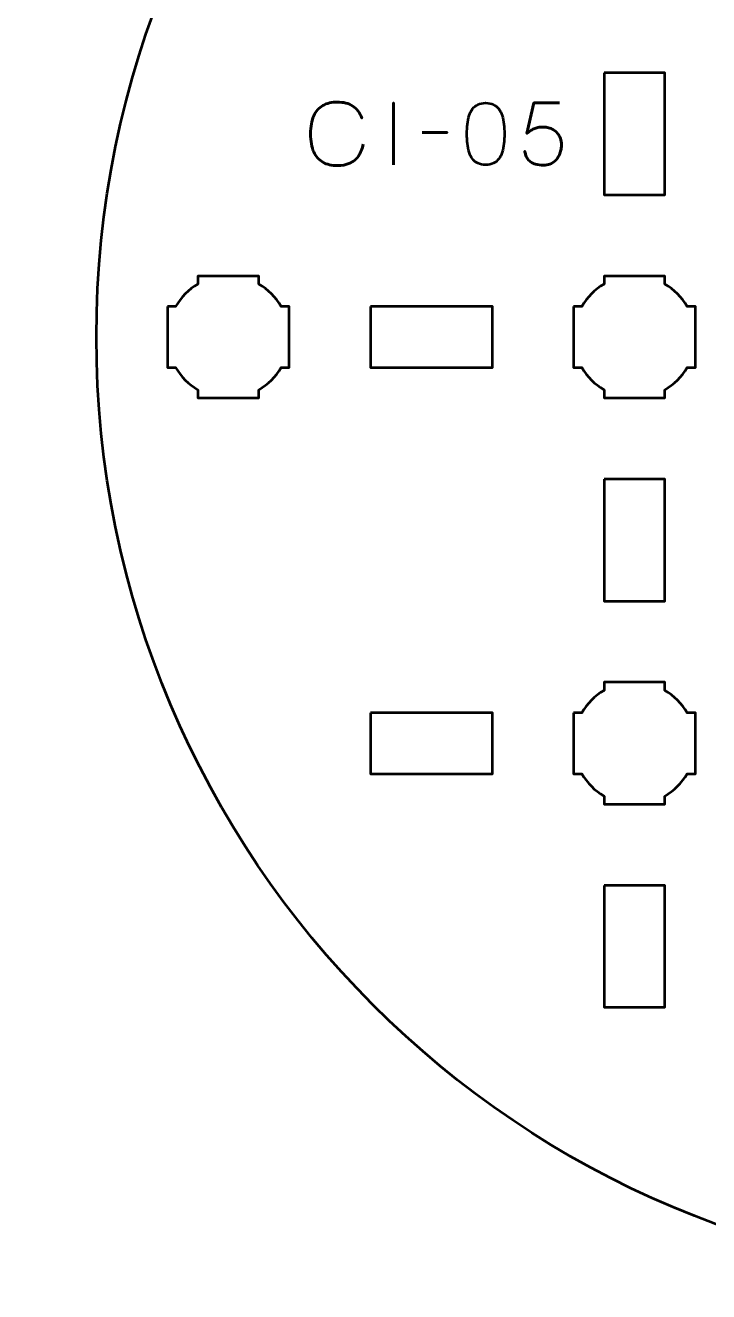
# Model space of a CAD drawing. Header units: centimetres. Extents: x -21 to 0, y -29.7 to 0.
# Drawn here: x -10.5 to -7.13, y -9.75 to -3.52 of the extents above; entities that cross this region are included whole.
import ezdxf

# ---------------------------------------------------------------- set-up
doc = ezdxf.new("R2010")
doc.units = ezdxf.units.CM
doc.header["$MEASUREMENT"] = 0
doc.layers.add('Layer 1', color=7, linetype='Continuous')

msp = doc.modelspace()

# ---------------------------------------------------------------- linework, layer by layer
at = {"layer": 'Layer 1', "color": 114, "lineweight": 53}
msp.add_ellipse((-5.5, -5.05004), major_axis=(0, 4.65), ratio=1, dxfattribs=at)
at = {"layer": 'Layer 1', "color": 22, "lineweight": 53}
msp.add_open_spline([(-21.00003, -29.19995), (-21.00003, -29.19995), (-21.00003, -0.49992), (-21.00003, -0.49992), (-21.00003, -0.49992), (-21.00003, -0.22295), (-20.77694, 0.00004), (-20.49994, 0.00004), (-20.49994, 0.00004), (-20.49994, 0.00004), (-0.50008, 0.00004), (-0.50008, 0.00004), (-0.50008, 0.00004), (-0.22294, 0.00004), (0.00002, -0.22295), (0.00002, -0.49992), (0.00002, -0.49992), (0.00002, -0.49992), (0.00002, -29.19995), (0.00002, -29.19995), (0.00002, -29.19995), (0.00002, -29.47695), (-0.22294, -29.70004), (-0.50008, -29.70004), (-0.50008, -29.70004), (-0.50008, -29.70004), (-20.49994, -29.70004), (-20.49994, -29.70004), (-20.49994, -29.70004), (-20.77694, -29.70004), (-21.00003, -29.47695), (-21.00003, -29.19995)], degree=3, knots=[0, 0, 0, 0, 0.125, 0.125, 0.125, 0.125, 0.25, 0.25, 0.25, 0.25, 0.375, 0.375, 0.375, 0.375, 0.5, 0.5, 0.5, 0.5, 0.625, 0.625, 0.625, 0.625, 0.75, 0.75, 0.75, 0.75, 0.875, 0.875, 0.875, 0.875, 1, 1, 1, 1], dxfattribs=at)
at = {"layer": 'Layer 1', "lineweight": 53}
for points, knots in [([(-7.64997, -3.74995), (-7.64997, -3.74995), (-7.34997, -3.74995), (-7.34997, -3.74995), (-7.34997, -3.74995), (-7.34997, -3.74995), (-7.34997, -4.34996), (-7.34997, -4.34996), (-7.34997, -4.34996), (-7.34997, -4.34996), (-7.64997, -4.34996), (-7.64997, -4.34996), (-7.64997, -4.34996), (-7.64997, -4.34996), (-7.64997, -3.74995), (-7.64997, -3.74995)], [0, 0, 0, 0, 0.25, 0.25, 0.25, 0.25, 0.5, 0.5, 0.5, 0.5, 0.75, 0.75, 0.75, 0.75, 1, 1, 1, 1]), ([(-9.8, -4.89994), (-9.8, -4.89994), (-9.7598, -4.89994), (-9.7598, -4.89994), (-9.7598, -4.89994), (-9.73347, -4.85442), (-9.69551, -4.81649), (-9.65, -4.79016), (-9.65, -4.79016), (-9.65, -4.79016), (-9.65, -4.74994), (-9.65, -4.74994), (-9.65, -4.74994), (-9.65, -4.74994), (-9.35, -4.74994), (-9.35, -4.74994), (-9.35, -4.74994), (-9.35, -4.74994), (-9.35, -4.79013), (-9.35, -4.79013), (-9.35, -4.79013), (-9.30447, -4.81646), (-9.26648, -4.85441), (-9.24012, -4.89994), (-9.24012, -4.89994), (-9.24012, -4.89994), (-9.2, -4.89994), (-9.2, -4.89994), (-9.2, -4.89994), (-9.2, -4.89994), (-9.2, -5.04536), (-9.2, -5.04536), (-9.2, -5.04536), (-9.2, -5.04536), (-9.19994, -5.05001), (-9.19994, -5.05001), (-9.19994, -5.05001), (-9.19994, -5.05001), (-9.2, -5.05465), (-9.2, -5.05465), (-9.2, -5.05465), (-9.2, -5.05465), (-9.2, -5.19994), (-9.2, -5.19994), (-9.2, -5.19994), (-9.2, -5.19994), (-9.24007, -5.19994), (-9.24007, -5.19994), (-9.24007, -5.19994), (-9.26642, -5.24551), (-9.30442, -5.28352), (-9.35, -5.30988), (-9.35, -5.30988), (-9.35, -5.30988), (-9.35, -5.34994), (-9.35, -5.34994), (-9.35, -5.34994), (-9.35, -5.34994), (-9.49328, -5.34994), (-9.49328, -5.34994), (-9.49328, -5.34994), (-9.49328, -5.34994), (-9.49995, -5.35002), (-9.49995, -5.35002), (-9.49995, -5.35002), (-9.49995, -5.35002), (-9.50663, -5.34994), (-9.50663, -5.34994), (-9.50663, -5.34994), (-9.50663, -5.34994), (-9.65, -5.34994), (-9.65, -5.34994), (-9.65, -5.34994), (-9.65, -5.34994), (-9.65, -5.30984), (-9.65, -5.30984), (-9.65, -5.30984), (-9.69554, -5.28348), (-9.73352, -5.24549), (-9.75985, -5.19994), (-9.75985, -5.19994), (-9.75985, -5.19994), (-9.8, -5.19994), (-9.8, -5.19994), (-9.8, -5.19994), (-9.8, -5.19994), (-9.8, -4.89994), (-9.8, -4.89994)], [0, 0, 0, 0, 0.0454545, 0.0454545, 0.0454545, 0.0454545, 0.0909091, 0.0909091, 0.0909091, 0.0909091, 0.1363636, 0.1363636, 0.1363636, 0.1363636, 0.1818182, 0.1818182, 0.1818182, 0.1818182, 0.2272727, 0.2272727, 0.2272727, 0.2272727, 0.2727273, 0.2727273, 0.2727273, 0.2727273, 0.3181818, 0.3181818, 0.3181818, 0.3181818, 0.3636364, 0.3636364, 0.3636364, 0.3636364, 0.4090909, 0.4090909, 0.4090909, 0.4090909, 0.4545455, 0.4545455, 0.4545455, 0.4545455, 0.5, 0.5, 0.5, 0.5, 0.5454545, 0.5454545, 0.5454545, 0.5454545, 0.5909091, 0.5909091, 0.5909091, 0.5909091, 0.6363636, 0.6363636, 0.6363636, 0.6363636, 0.6818182, 0.6818182, 0.6818182, 0.6818182, 0.7272727, 0.7272727, 0.7272727, 0.7272727, 0.7727273, 0.7727273, 0.7727273, 0.7727273, 0.8181818, 0.8181818, 0.8181818, 0.8181818, 0.8636364, 0.8636364, 0.8636364, 0.8636364, 0.9090909, 0.9090909, 0.9090909, 0.9090909, 0.9545455, 0.9545455, 0.9545455, 0.9545455, 1, 1, 1, 1]), ([(-7.8, -4.89994), (-7.8, -4.89994), (-7.7598, -4.89994), (-7.7598, -4.89994), (-7.7598, -4.89994), (-7.73347, -4.85442), (-7.69551, -4.81649), (-7.65, -4.79016), (-7.65, -4.79016), (-7.65, -4.79016), (-7.65, -4.74994), (-7.65, -4.74994), (-7.65, -4.74994), (-7.65, -4.74994), (-7.35, -4.74994), (-7.35, -4.74994), (-7.35, -4.74994), (-7.35, -4.74994), (-7.35, -4.79013), (-7.35, -4.79013), (-7.35, -4.79013), (-7.30447, -4.81646), (-7.26648, -4.85441), (-7.24012, -4.89994), (-7.24012, -4.89994), (-7.24012, -4.89994), (-7.2, -4.89994), (-7.2, -4.89994), (-7.2, -4.89994), (-7.2, -4.89994), (-7.2, -5.04536), (-7.2, -5.04536), (-7.2, -5.04536), (-7.2, -5.04536), (-7.19994, -5.05001), (-7.19994, -5.05001), (-7.19994, -5.05001), (-7.19994, -5.05001), (-7.2, -5.05465), (-7.2, -5.05465), (-7.2, -5.05465), (-7.2, -5.05465), (-7.2, -5.19994), (-7.2, -5.19994), (-7.2, -5.19994), (-7.2, -5.19994), (-7.24007, -5.19994), (-7.24007, -5.19994), (-7.24007, -5.19994), (-7.26642, -5.24551), (-7.30442, -5.28352), (-7.35, -5.30988), (-7.35, -5.30988), (-7.35, -5.30988), (-7.35, -5.34994), (-7.35, -5.34994), (-7.35, -5.34994), (-7.35, -5.34994), (-7.49328, -5.34994), (-7.49328, -5.34994), (-7.49328, -5.34994), (-7.49328, -5.34994), (-7.49995, -5.35002), (-7.49995, -5.35002), (-7.49995, -5.35002), (-7.49995, -5.35002), (-7.50663, -5.34994), (-7.50663, -5.34994), (-7.50663, -5.34994), (-7.50663, -5.34994), (-7.65, -5.34994), (-7.65, -5.34994), (-7.65, -5.34994), (-7.65, -5.34994), (-7.65, -5.30984), (-7.65, -5.30984), (-7.65, -5.30984), (-7.69554, -5.28348), (-7.73352, -5.24549), (-7.75985, -5.19994), (-7.75985, -5.19994), (-7.75985, -5.19994), (-7.8, -5.19994), (-7.8, -5.19994), (-7.8, -5.19994), (-7.8, -5.19994), (-7.8, -4.89994), (-7.8, -4.89994)], [0, 0, 0, 0, 0.0454545, 0.0454545, 0.0454545, 0.0454545, 0.0909091, 0.0909091, 0.0909091, 0.0909091, 0.1363636, 0.1363636, 0.1363636, 0.1363636, 0.1818182, 0.1818182, 0.1818182, 0.1818182, 0.2272727, 0.2272727, 0.2272727, 0.2272727, 0.2727273, 0.2727273, 0.2727273, 0.2727273, 0.3181818, 0.3181818, 0.3181818, 0.3181818, 0.3636364, 0.3636364, 0.3636364, 0.3636364, 0.4090909, 0.4090909, 0.4090909, 0.4090909, 0.4545455, 0.4545455, 0.4545455, 0.4545455, 0.5, 0.5, 0.5, 0.5, 0.5454545, 0.5454545, 0.5454545, 0.5454545, 0.5909091, 0.5909091, 0.5909091, 0.5909091, 0.6363636, 0.6363636, 0.6363636, 0.6363636, 0.6818182, 0.6818182, 0.6818182, 0.6818182, 0.7272727, 0.7272727, 0.7272727, 0.7272727, 0.7727273, 0.7727273, 0.7727273, 0.7727273, 0.8181818, 0.8181818, 0.8181818, 0.8181818, 0.8636364, 0.8636364, 0.8636364, 0.8636364, 0.9090909, 0.9090909, 0.9090909, 0.9090909, 0.9545455, 0.9545455, 0.9545455, 0.9545455, 1, 1, 1, 1]), ([(-8.79995, -4.8999), (-8.79995, -4.8999), (-8.19995, -4.8999), (-8.19995, -4.8999), (-8.19995, -4.8999), (-8.19995, -4.8999), (-8.19995, -5.1999), (-8.19995, -5.1999), (-8.19995, -5.1999), (-8.19995, -5.1999), (-8.79995, -5.1999), (-8.79995, -5.1999), (-8.79995, -5.1999), (-8.79995, -5.1999), (-8.79995, -4.8999), (-8.79995, -4.8999)], [0, 0, 0, 0, 0.25, 0.25, 0.25, 0.25, 0.5, 0.5, 0.5, 0.5, 0.75, 0.75, 0.75, 0.75, 1, 1, 1, 1]), ([(-7.64997, -5.75002), (-7.64997, -5.75002), (-7.34997, -5.75002), (-7.34997, -5.75002), (-7.34997, -5.75002), (-7.34997, -5.75002), (-7.34997, -6.35002), (-7.34997, -6.35002), (-7.34997, -6.35002), (-7.34997, -6.35002), (-7.64997, -6.35002), (-7.64997, -6.35002), (-7.64997, -6.35002), (-7.64997, -6.35002), (-7.64997, -5.75002), (-7.64997, -5.75002)], [0, 0, 0, 0, 0.25, 0.25, 0.25, 0.25, 0.5, 0.5, 0.5, 0.5, 0.75, 0.75, 0.75, 0.75, 1, 1, 1, 1]), ([(-7.8, -6.89994), (-7.8, -6.89994), (-7.7598, -6.89994), (-7.7598, -6.89994), (-7.7598, -6.89994), (-7.73347, -6.85442), (-7.69551, -6.81649), (-7.65, -6.79016), (-7.65, -6.79016), (-7.65, -6.79016), (-7.65, -6.74994), (-7.65, -6.74994), (-7.65, -6.74994), (-7.65, -6.74994), (-7.35, -6.74994), (-7.35, -6.74994), (-7.35, -6.74994), (-7.35, -6.74994), (-7.35, -6.79013), (-7.35, -6.79013), (-7.35, -6.79013), (-7.30447, -6.81646), (-7.26648, -6.85441), (-7.24012, -6.89994), (-7.24012, -6.89994), (-7.24012, -6.89994), (-7.2, -6.89994), (-7.2, -6.89994), (-7.2, -6.89994), (-7.2, -6.89994), (-7.2, -7.04536), (-7.2, -7.04536), (-7.2, -7.04536), (-7.2, -7.04536), (-7.19994, -7.05001), (-7.19994, -7.05001), (-7.19994, -7.05001), (-7.19994, -7.05001), (-7.2, -7.05465), (-7.2, -7.05465), (-7.2, -7.05465), (-7.2, -7.05465), (-7.2, -7.19994), (-7.2, -7.19994), (-7.2, -7.19994), (-7.2, -7.19994), (-7.24007, -7.19994), (-7.24007, -7.19994), (-7.24007, -7.19994), (-7.26642, -7.24551), (-7.30442, -7.28352), (-7.35, -7.30988), (-7.35, -7.30988), (-7.35, -7.30988), (-7.35, -7.34994), (-7.35, -7.34994), (-7.35, -7.34994), (-7.35, -7.34994), (-7.49328, -7.34994), (-7.49328, -7.34994), (-7.49328, -7.34994), (-7.49328, -7.34994), (-7.49995, -7.35002), (-7.49995, -7.35002), (-7.49995, -7.35002), (-7.49995, -7.35002), (-7.50663, -7.34994), (-7.50663, -7.34994), (-7.50663, -7.34994), (-7.50663, -7.34994), (-7.65, -7.34994), (-7.65, -7.34994), (-7.65, -7.34994), (-7.65, -7.34994), (-7.65, -7.30984), (-7.65, -7.30984), (-7.65, -7.30984), (-7.69554, -7.28348), (-7.73352, -7.24549), (-7.75985, -7.19994), (-7.75985, -7.19994), (-7.75985, -7.19994), (-7.8, -7.19994), (-7.8, -7.19994), (-7.8, -7.19994), (-7.8, -7.19994), (-7.8, -6.89994), (-7.8, -6.89994)], [0, 0, 0, 0, 0.0454545, 0.0454545, 0.0454545, 0.0454545, 0.0909091, 0.0909091, 0.0909091, 0.0909091, 0.1363636, 0.1363636, 0.1363636, 0.1363636, 0.1818182, 0.1818182, 0.1818182, 0.1818182, 0.2272727, 0.2272727, 0.2272727, 0.2272727, 0.2727273, 0.2727273, 0.2727273, 0.2727273, 0.3181818, 0.3181818, 0.3181818, 0.3181818, 0.3636364, 0.3636364, 0.3636364, 0.3636364, 0.4090909, 0.4090909, 0.4090909, 0.4090909, 0.4545455, 0.4545455, 0.4545455, 0.4545455, 0.5, 0.5, 0.5, 0.5, 0.5454545, 0.5454545, 0.5454545, 0.5454545, 0.5909091, 0.5909091, 0.5909091, 0.5909091, 0.6363636, 0.6363636, 0.6363636, 0.6363636, 0.6818182, 0.6818182, 0.6818182, 0.6818182, 0.7272727, 0.7272727, 0.7272727, 0.7272727, 0.7727273, 0.7727273, 0.7727273, 0.7727273, 0.8181818, 0.8181818, 0.8181818, 0.8181818, 0.8636364, 0.8636364, 0.8636364, 0.8636364, 0.9090909, 0.9090909, 0.9090909, 0.9090909, 0.9545455, 0.9545455, 0.9545455, 0.9545455, 1, 1, 1, 1]), ([(-8.79995, -6.9), (-8.79995, -6.9), (-8.19995, -6.9), (-8.19995, -6.9), (-8.19995, -6.9), (-8.19995, -6.9), (-8.19995, -7.20001), (-8.19995, -7.20001), (-8.19995, -7.20001), (-8.19995, -7.20001), (-8.79995, -7.20001), (-8.79995, -7.20001), (-8.79995, -7.20001), (-8.79995, -7.20001), (-8.79995, -6.9), (-8.79995, -6.9)], [0, 0, 0, 0, 0.25, 0.25, 0.25, 0.25, 0.5, 0.5, 0.5, 0.5, 0.75, 0.75, 0.75, 0.75, 1, 1, 1, 1]), ([(-7.64997, -7.74999), (-7.64997, -7.74999), (-7.34997, -7.74999), (-7.34997, -7.74999), (-7.34997, -7.74999), (-7.34997, -7.74999), (-7.34997, -8.34999), (-7.34997, -8.34999), (-7.34997, -8.34999), (-7.34997, -8.34999), (-7.64997, -8.34999), (-7.64997, -8.34999), (-7.64997, -8.34999), (-7.64997, -8.34999), (-7.64997, -7.74999), (-7.64997, -7.74999)], [0, 0, 0, 0, 0.25, 0.25, 0.25, 0.25, 0.5, 0.5, 0.5, 0.5, 0.75, 0.75, 0.75, 0.75, 1, 1, 1, 1])]:
    msp.add_open_spline(points, degree=3, knots=knots, dxfattribs=at)
at = {"layer": 'Layer 1', "color": 30, "lineweight": 53}
for points, knots in [([(-8.83612, -4.10037), (-8.84064, -4.12457), (-8.84854, -4.14454), (-8.85962, -4.1602), (-8.85962, -4.1602), (-8.87076, -4.1758), (-8.88502, -4.18737), (-8.90237, -4.19492), (-8.90237, -4.19492), (-8.91966, -4.20247), (-8.93998, -4.20628), (-8.96312, -4.20621), (-8.96312, -4.20621), (-8.99127, -4.20628), (-9.01519, -4.20084), (-9.03481, -4.18977), (-9.03481, -4.18977), (-9.05442, -4.17876), (-9.06938, -4.16176), (-9.07968, -4.13869), (-9.07968, -4.13869), (-9.08998, -4.11561), (-9.09513, -4.08605), (-9.0952, -4.05), (-9.0952, -4.05), (-9.09513, -4.01409), (-9.08998, -3.98459), (-9.07968, -3.96152), (-9.07968, -3.96152), (-9.06938, -3.93845), (-9.05442, -3.92138), (-9.03481, -3.9103), (-9.03481, -3.9103), (-9.01519, -3.89922), (-8.99127, -3.89372), (-8.96312, -3.89379), (-8.96312, -3.89379), (-8.93299, -3.89372), (-8.90774, -3.90014), (-8.88742, -3.91305), (-8.88742, -3.91305), (-8.86717, -3.92596), (-8.85228, -3.94593), (-8.8429, -3.97295), (-8.8429, -3.97295), (-8.85228, -3.94593), (-8.86717, -3.92596), (-8.88742, -3.91305), (-8.88742, -3.91305), (-8.90774, -3.90014), (-8.93299, -3.89372), (-8.96312, -3.89379), (-8.96312, -3.89379), (-8.99127, -3.89372), (-9.01519, -3.89922), (-9.03481, -3.9103), (-9.03481, -3.9103), (-9.05442, -3.92138), (-9.06938, -3.93845), (-9.07968, -3.96152), (-9.07968, -3.96152), (-9.08998, -3.98459), (-9.09513, -4.01409), (-9.0952, -4.05), (-9.0952, -4.05), (-9.09513, -4.08605), (-9.08998, -4.11561), (-9.07968, -4.13869), (-9.07968, -4.13869), (-9.06938, -4.16176), (-9.05442, -4.17876), (-9.03481, -4.18977), (-9.03481, -4.18977), (-9.01519, -4.20084), (-8.99127, -4.20628), (-8.96312, -4.20621), (-8.96312, -4.20621), (-8.93998, -4.20628), (-8.91966, -4.20247), (-8.90237, -4.19492), (-8.90237, -4.19492), (-8.88502, -4.18737), (-8.87076, -4.1758), (-8.85962, -4.1602), (-8.85962, -4.1602), (-8.84854, -4.14454), (-8.84064, -4.12457), (-8.83612, -4.10037)], [0, 0, 0, 0, 0.0454545, 0.0454545, 0.0454545, 0.0454545, 0.0909091, 0.0909091, 0.0909091, 0.0909091, 0.1363636, 0.1363636, 0.1363636, 0.1363636, 0.1818182, 0.1818182, 0.1818182, 0.1818182, 0.2272727, 0.2272727, 0.2272727, 0.2272727, 0.2727273, 0.2727273, 0.2727273, 0.2727273, 0.3181818, 0.3181818, 0.3181818, 0.3181818, 0.3636364, 0.3636364, 0.3636364, 0.3636364, 0.4090909, 0.4090909, 0.4090909, 0.4090909, 0.4545455, 0.4545455, 0.4545455, 0.4545455, 0.5, 0.5, 0.5, 0.5, 0.5454545, 0.5454545, 0.5454545, 0.5454545, 0.5909091, 0.5909091, 0.5909091, 0.5909091, 0.6363636, 0.6363636, 0.6363636, 0.6363636, 0.6818182, 0.6818182, 0.6818182, 0.6818182, 0.7272727, 0.7272727, 0.7272727, 0.7272727, 0.7727273, 0.7727273, 0.7727273, 0.7727273, 0.8181818, 0.8181818, 0.8181818, 0.8181818, 0.8636364, 0.8636364, 0.8636364, 0.8636364, 0.9090909, 0.9090909, 0.9090909, 0.9090909, 0.9545455, 0.9545455, 0.9545455, 0.9545455, 1, 1, 1, 1]), ([(-8.68626, -4.20282), (-8.68626, -4.20282), (-8.68626, -3.8976), (-8.68626, -3.8976), (-8.68626, -3.8976), (-8.68626, -3.8976), (-8.68626, -4.20282), (-8.68626, -4.20282)], [0, 0, 0, 0, 0.5, 0.5, 0.5, 0.5, 1, 1, 1, 1]), ([(-8.23287, -4.20282), (-8.21806, -4.20275), (-8.20529, -4.20014), (-8.19463, -4.19506), (-8.19463, -4.19506), (-8.18405, -4.18998), (-8.17523, -4.18271), (-8.16818, -4.17347), (-8.16818, -4.17347), (-8.16119, -4.16416), (-8.15569, -4.15315), (-8.1516, -4.14045), (-8.1516, -4.14045), (-8.14757, -4.12775), (-8.14468, -4.11385), (-8.14306, -4.09861), (-8.14306, -4.09861), (-8.14136, -4.08337), (-8.14052, -4.06735), (-8.14059, -4.05042), (-8.14059, -4.05042), (-8.14052, -4.03356), (-8.14136, -4.01754), (-8.14306, -4.00237), (-8.14306, -4.00237), (-8.14468, -3.9872), (-8.14757, -3.97323), (-8.1516, -3.96053), (-8.1516, -3.96053), (-8.15569, -3.9479), (-8.16119, -3.9369), (-8.16818, -3.92751), (-8.16818, -3.92751), (-8.17523, -3.9182), (-8.18405, -3.91093), (-8.19463, -3.90585), (-8.19463, -3.90585), (-8.20529, -3.9007), (-8.21806, -3.89809), (-8.23287, -3.89802), (-8.23287, -3.89802), (-8.24769, -3.89809), (-8.26046, -3.9007), (-8.27112, -3.90585), (-8.27112, -3.90585), (-8.2817, -3.91093), (-8.29052, -3.9182), (-8.29757, -3.92751), (-8.29757, -3.92751), (-8.30456, -3.9369), (-8.31006, -3.9479), (-8.31415, -3.96053), (-8.31415, -3.96053), (-8.31818, -3.97323), (-8.32107, -3.9872), (-8.32269, -4.00237), (-8.32269, -4.00237), (-8.32438, -4.01754), (-8.32523, -4.03356), (-8.32516, -4.05042), (-8.32516, -4.05042), (-8.32523, -4.06735), (-8.32438, -4.08337), (-8.32269, -4.09861), (-8.32269, -4.09861), (-8.32107, -4.11385), (-8.31818, -4.12775), (-8.31415, -4.14045), (-8.31415, -4.14045), (-8.31006, -4.15315), (-8.30456, -4.16416), (-8.29757, -4.17347), (-8.29757, -4.17347), (-8.29052, -4.18271), (-8.2817, -4.18998), (-8.27112, -4.19506), (-8.27112, -4.19506), (-8.26046, -4.20014), (-8.24769, -4.20275), (-8.23287, -4.20282)], [0, 0, 0, 0, 0.05, 0.05, 0.05, 0.05, 0.1, 0.1, 0.1, 0.1, 0.15, 0.15, 0.15, 0.15, 0.2, 0.2, 0.2, 0.2, 0.25, 0.25, 0.25, 0.25, 0.3, 0.3, 0.3, 0.3, 0.35, 0.35, 0.35, 0.35, 0.4, 0.4, 0.4, 0.4, 0.45, 0.45, 0.45, 0.45, 0.5, 0.5, 0.5, 0.5, 0.55, 0.55, 0.55, 0.55, 0.6, 0.6, 0.6, 0.6, 0.65, 0.65, 0.65, 0.65, 0.7, 0.7, 0.7, 0.7, 0.75, 0.75, 0.75, 0.75, 0.8, 0.8, 0.8, 0.8, 0.85, 0.85, 0.85, 0.85, 0.9, 0.9, 0.9, 0.9, 0.95, 0.95, 0.95, 0.95, 1, 1, 1, 1]), ([(-8.23287, -4.20282), (-8.21806, -4.20275), (-8.20529, -4.20014), (-8.19463, -4.19506), (-8.19463, -4.19506), (-8.18405, -4.18998), (-8.17523, -4.18271), (-8.16818, -4.17347), (-8.16818, -4.17347), (-8.16119, -4.16416), (-8.15569, -4.15315), (-8.1516, -4.14045), (-8.1516, -4.14045), (-8.14757, -4.12775), (-8.14468, -4.11385), (-8.14306, -4.09861), (-8.14306, -4.09861), (-8.14136, -4.08337), (-8.14052, -4.06735), (-8.14059, -4.05042), (-8.14059, -4.05042), (-8.14052, -4.03356), (-8.14136, -4.01754), (-8.14306, -4.00237), (-8.14306, -4.00237), (-8.14468, -3.9872), (-8.14757, -3.97323), (-8.1516, -3.96053), (-8.1516, -3.96053), (-8.15569, -3.9479), (-8.16119, -3.9369), (-8.16818, -3.92751), (-8.16818, -3.92751), (-8.17523, -3.9182), (-8.18405, -3.91093), (-8.19463, -3.90585), (-8.19463, -3.90585), (-8.20529, -3.9007), (-8.21806, -3.89809), (-8.23287, -3.89802), (-8.23287, -3.89802), (-8.24769, -3.89809), (-8.26046, -3.9007), (-8.27112, -3.90585), (-8.27112, -3.90585), (-8.2817, -3.91093), (-8.29052, -3.9182), (-8.29757, -3.92751), (-8.29757, -3.92751), (-8.30456, -3.9369), (-8.31006, -3.9479), (-8.31415, -3.96053), (-8.31415, -3.96053), (-8.31818, -3.97323), (-8.32107, -3.9872), (-8.32269, -4.00237), (-8.32269, -4.00237), (-8.32438, -4.01754), (-8.32523, -4.03356), (-8.32516, -4.05042), (-8.32516, -4.05042), (-8.32523, -4.06735), (-8.32438, -4.08337), (-8.32269, -4.09861), (-8.32269, -4.09861), (-8.32107, -4.11385), (-8.31818, -4.12775), (-8.31415, -4.14045), (-8.31415, -4.14045), (-8.31006, -4.15315), (-8.30456, -4.16416), (-8.29757, -4.17347), (-8.29757, -4.17347), (-8.29052, -4.18271), (-8.2817, -4.18998), (-8.27112, -4.19506), (-8.27112, -4.19506), (-8.26046, -4.20014), (-8.24769, -4.20275), (-8.23287, -4.20282)], [0, 0, 0, 0, 0.05, 0.05, 0.05, 0.05, 0.1, 0.1, 0.1, 0.1, 0.15, 0.15, 0.15, 0.15, 0.2, 0.2, 0.2, 0.2, 0.25, 0.25, 0.25, 0.25, 0.3, 0.3, 0.3, 0.3, 0.35, 0.35, 0.35, 0.35, 0.4, 0.4, 0.4, 0.4, 0.45, 0.45, 0.45, 0.45, 0.5, 0.5, 0.5, 0.5, 0.55, 0.55, 0.55, 0.55, 0.6, 0.6, 0.6, 0.6, 0.65, 0.65, 0.65, 0.65, 0.7, 0.7, 0.7, 0.7, 0.75, 0.75, 0.75, 0.75, 0.8, 0.8, 0.8, 0.8, 0.85, 0.85, 0.85, 0.85, 0.9, 0.9, 0.9, 0.9, 0.95, 0.95, 0.95, 0.95, 1, 1, 1, 1]), ([(-7.86881, -3.8976), (-7.86881, -3.8976), (-7.99581, -3.8976), (-7.99581, -3.8976), (-7.99581, -3.8976), (-7.99581, -3.8976), (-8.02968, -4.04915), (-8.02968, -4.04915), (-8.02968, -4.04915), (-8.02375, -4.04407), (-8.01811, -4.03949), (-8.01267, -4.03546), (-8.01267, -4.03546), (-8.00731, -4.03144), (-8.00167, -4.02806), (-7.99567, -4.02523), (-7.99567, -4.02523), (-7.98974, -4.02241), (-7.98297, -4.02029), (-7.97535, -4.01881), (-7.97535, -4.01881), (-7.9678, -4.01733), (-7.95877, -4.01655), (-7.9484, -4.01655), (-7.9484, -4.01655), (-7.93993, -4.01655), (-7.93146, -4.01768), (-7.923, -4.02001), (-7.923, -4.02001), (-7.91453, -4.02227), (-7.90649, -4.02573), (-7.89887, -4.03031), (-7.89887, -4.03031), (-7.89118, -4.03497), (-7.8844, -4.04076), (-7.87848, -4.04774), (-7.87848, -4.04774), (-7.87248, -4.05473), (-7.86775, -4.06291), (-7.86437, -4.07229), (-7.86437, -4.07229), (-7.86091, -4.08168), (-7.85915, -4.09233), (-7.85908, -4.10418), (-7.85908, -4.10418), (-7.859, -4.10856), (-7.8595, -4.11406), (-7.86049, -4.12055), (-7.86049, -4.12055), (-7.8614, -4.12704), (-7.8631, -4.1341), (-7.8655, -4.14158), (-7.8655, -4.14158), (-7.86789, -4.14906), (-7.87128, -4.15647), (-7.87558, -4.1638), (-7.87558, -4.1638), (-7.87989, -4.17114), (-7.88539, -4.17784), (-7.89202, -4.18391), (-7.89202, -4.18391), (-7.89866, -4.18998), (-7.9067, -4.19485), (-7.91608, -4.19852), (-7.91608, -4.19852), (-7.92554, -4.20211), (-7.93662, -4.20402), (-7.94924, -4.20409), (-7.94924, -4.20409), (-7.96434, -4.20402), (-7.97704, -4.2024), (-7.98734, -4.19936), (-7.98734, -4.19936), (-7.99765, -4.19626), (-8.00604, -4.19224), (-8.01253, -4.18716), (-8.01253, -4.18716), (-8.01909, -4.18208), (-8.02417, -4.1765), (-8.02784, -4.17044), (-8.02784, -4.17044), (-8.03151, -4.16437), (-8.03426, -4.1583), (-8.0361, -4.15223), (-8.0361, -4.15223), (-8.03793, -4.14616), (-8.03934, -4.14059), (-8.04026, -4.13551), (-8.04026, -4.13551), (-8.03934, -4.14059), (-8.03793, -4.14616), (-8.0361, -4.15223), (-8.0361, -4.15223), (-8.03426, -4.1583), (-8.03151, -4.16437), (-8.02784, -4.17044), (-8.02784, -4.17044), (-8.02417, -4.1765), (-8.01909, -4.18208), (-8.01253, -4.18716), (-8.01253, -4.18716), (-8.00604, -4.19224), (-7.99765, -4.19626), (-7.98734, -4.19936), (-7.98734, -4.19936), (-7.97704, -4.2024), (-7.96434, -4.20402), (-7.94924, -4.20409), (-7.94924, -4.20409), (-7.93662, -4.20402), (-7.92554, -4.20211), (-7.91608, -4.19852), (-7.91608, -4.19852), (-7.9067, -4.19485), (-7.89866, -4.18998), (-7.89202, -4.18391), (-7.89202, -4.18391), (-7.88539, -4.17784), (-7.87989, -4.17114), (-7.87558, -4.1638), (-7.87558, -4.1638), (-7.87128, -4.15647), (-7.86789, -4.14906), (-7.8655, -4.14158), (-7.8655, -4.14158), (-7.8631, -4.1341), (-7.8614, -4.12704), (-7.86049, -4.12055), (-7.86049, -4.12055), (-7.8595, -4.11406), (-7.859, -4.10856), (-7.85908, -4.10418), (-7.85908, -4.10418), (-7.85915, -4.09233), (-7.86091, -4.08168), (-7.86437, -4.07229), (-7.86437, -4.07229), (-7.86775, -4.06291), (-7.87248, -4.05473), (-7.87848, -4.04774), (-7.87848, -4.04774), (-7.8844, -4.04076), (-7.89118, -4.03497), (-7.89887, -4.03031), (-7.89887, -4.03031), (-7.90649, -4.02573), (-7.91453, -4.02227), (-7.923, -4.02001), (-7.923, -4.02001), (-7.93146, -4.01768), (-7.93993, -4.01655), (-7.9484, -4.01655), (-7.9484, -4.01655), (-7.95877, -4.01655), (-7.9678, -4.01733), (-7.97535, -4.01881), (-7.97535, -4.01881), (-7.98297, -4.02029), (-7.98974, -4.02241), (-7.99567, -4.02523), (-7.99567, -4.02523), (-8.00167, -4.02806), (-8.00731, -4.03144), (-8.01267, -4.03546), (-8.01267, -4.03546), (-8.01811, -4.03949), (-8.02375, -4.04407), (-8.02968, -4.04915), (-8.02968, -4.04915), (-8.02968, -4.04915), (-7.99581, -3.8976), (-7.99581, -3.8976), (-7.99581, -3.8976), (-7.99581, -3.8976), (-7.86881, -3.8976), (-7.86881, -3.8976)], [0, 0, 0, 0, 0.0227273, 0.0227273, 0.0227273, 0.0227273, 0.0454545, 0.0454545, 0.0454545, 0.0454545, 0.0681818, 0.0681818, 0.0681818, 0.0681818, 0.0909091, 0.0909091, 0.0909091, 0.0909091, 0.1136364, 0.1136364, 0.1136364, 0.1136364, 0.1363636, 0.1363636, 0.1363636, 0.1363636, 0.1590909, 0.1590909, 0.1590909, 0.1590909, 0.1818182, 0.1818182, 0.1818182, 0.1818182, 0.2045455, 0.2045455, 0.2045455, 0.2045455, 0.2272727, 0.2272727, 0.2272727, 0.2272727, 0.25, 0.25, 0.25, 0.25, 0.2727273, 0.2727273, 0.2727273, 0.2727273, 0.2954545, 0.2954545, 0.2954545, 0.2954545, 0.3181818, 0.3181818, 0.3181818, 0.3181818, 0.3409091, 0.3409091, 0.3409091, 0.3409091, 0.3636364, 0.3636364, 0.3636364, 0.3636364, 0.3863636, 0.3863636, 0.3863636, 0.3863636, 0.4090909, 0.4090909, 0.4090909, 0.4090909, 0.4318182, 0.4318182, 0.4318182, 0.4318182, 0.4545455, 0.4545455, 0.4545455, 0.4545455, 0.4772727, 0.4772727, 0.4772727, 0.4772727, 0.5, 0.5, 0.5, 0.5, 0.5227273, 0.5227273, 0.5227273, 0.5227273, 0.5454545, 0.5454545, 0.5454545, 0.5454545, 0.5681818, 0.5681818, 0.5681818, 0.5681818, 0.5909091, 0.5909091, 0.5909091, 0.5909091, 0.6136364, 0.6136364, 0.6136364, 0.6136364, 0.6363636, 0.6363636, 0.6363636, 0.6363636, 0.6590909, 0.6590909, 0.6590909, 0.6590909, 0.6818182, 0.6818182, 0.6818182, 0.6818182, 0.7045455, 0.7045455, 0.7045455, 0.7045455, 0.7272727, 0.7272727, 0.7272727, 0.7272727, 0.75, 0.75, 0.75, 0.75, 0.7727273, 0.7727273, 0.7727273, 0.7727273, 0.7954545, 0.7954545, 0.7954545, 0.7954545, 0.8181818, 0.8181818, 0.8181818, 0.8181818, 0.8409091, 0.8409091, 0.8409091, 0.8409091, 0.8636364, 0.8636364, 0.8636364, 0.8636364, 0.8863636, 0.8863636, 0.8863636, 0.8863636, 0.9090909, 0.9090909, 0.9090909, 0.9090909, 0.9318182, 0.9318182, 0.9318182, 0.9318182, 0.9545455, 0.9545455, 0.9545455, 0.9545455, 0.9772727, 0.9772727, 0.9772727, 0.9772727, 1, 1, 1, 1]), ([(-8.54529, -4.04322), (-8.54529, -4.04322), (-8.4221, -4.04322), (-8.4221, -4.04322), (-8.4221, -4.04322), (-8.4221, -4.04322), (-8.54529, -4.04322), (-8.54529, -4.04322)], [0, 0, 0, 0, 0.5, 0.5, 0.5, 0.5, 1, 1, 1, 1])]:
    msp.add_open_spline(points, degree=3, knots=knots, dxfattribs=at)

doc.saveas('drawing.dxf')
